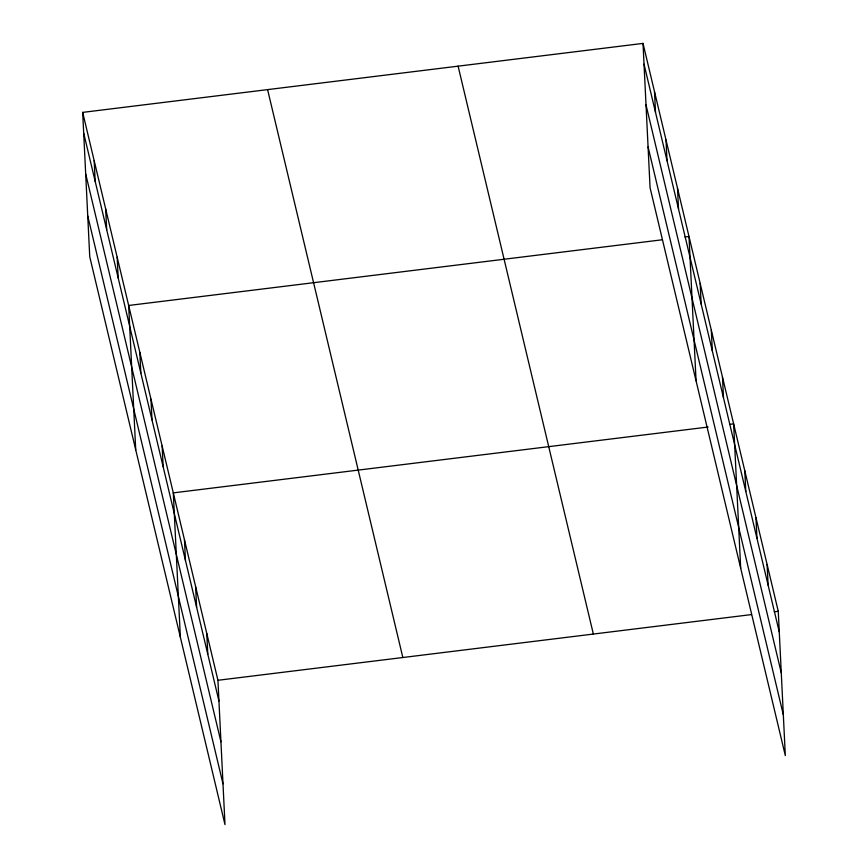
<?xml version="1.0" encoding="UTF-8"?>
<svg xmlns="http://www.w3.org/2000/svg" width="868" height="868" viewBox="0 0 868 868"><rect width="100%" height="100%" fill="white"/><g stroke="black" fill="none" stroke-linecap="round" stroke-linejoin="round"><path stroke-width="1.3" d="M82.677 112.384L217.933 680.284L224.986 824.6L89.74 256.711L82.677 112.384L643.014 43.4L778.26 611.289L785.323 755.616L650.067 187.716L643.014 43.4M662.197 239.785L128.67 305.471L135.723 449.787M684.982 236.975L688.997 236.487L696.06 380.802M708.169 427.023L173.296 492.872L180.36 637.199M729.608 424.387L733.634 423.888L740.686 568.204M217.933 680.284L751.46 614.587M774.245 611.788L778.26 611.289M644.023 64.156L779.28 632.045M646.02 104.93L781.265 672.819M648.081 146.942L783.327 714.831M458.109 66.163L593.354 634.052M267.594 89.621L402.839 657.51M83.697 133.14L218.942 701.029M85.693 173.915L220.939 741.815M87.744 215.937L222.989 783.826M767.106 564.439L768.115 585.195M755.941 517.588L756.961 538.344M744.787 470.738L745.796 491.494M722.469 377.037L723.489 397.794M711.315 330.187L712.324 350.932M700.15 283.337L701.17 304.082M677.507 188.215L678.516 208.96M666.006 139.943L667.025 160.699M654.505 91.672L655.524 112.428M206.768 633.434L207.788 654.179M195.615 586.573L196.624 607.329M184.45 539.722L185.47 560.478M162.142 446.022L163.151 466.778M150.978 399.171L151.998 419.928M139.824 352.321L140.833 373.077M117.169 257.199L118.189 277.955M105.668 208.928L106.688 229.684M94.178 160.656L95.187 181.412"/></g></svg>
